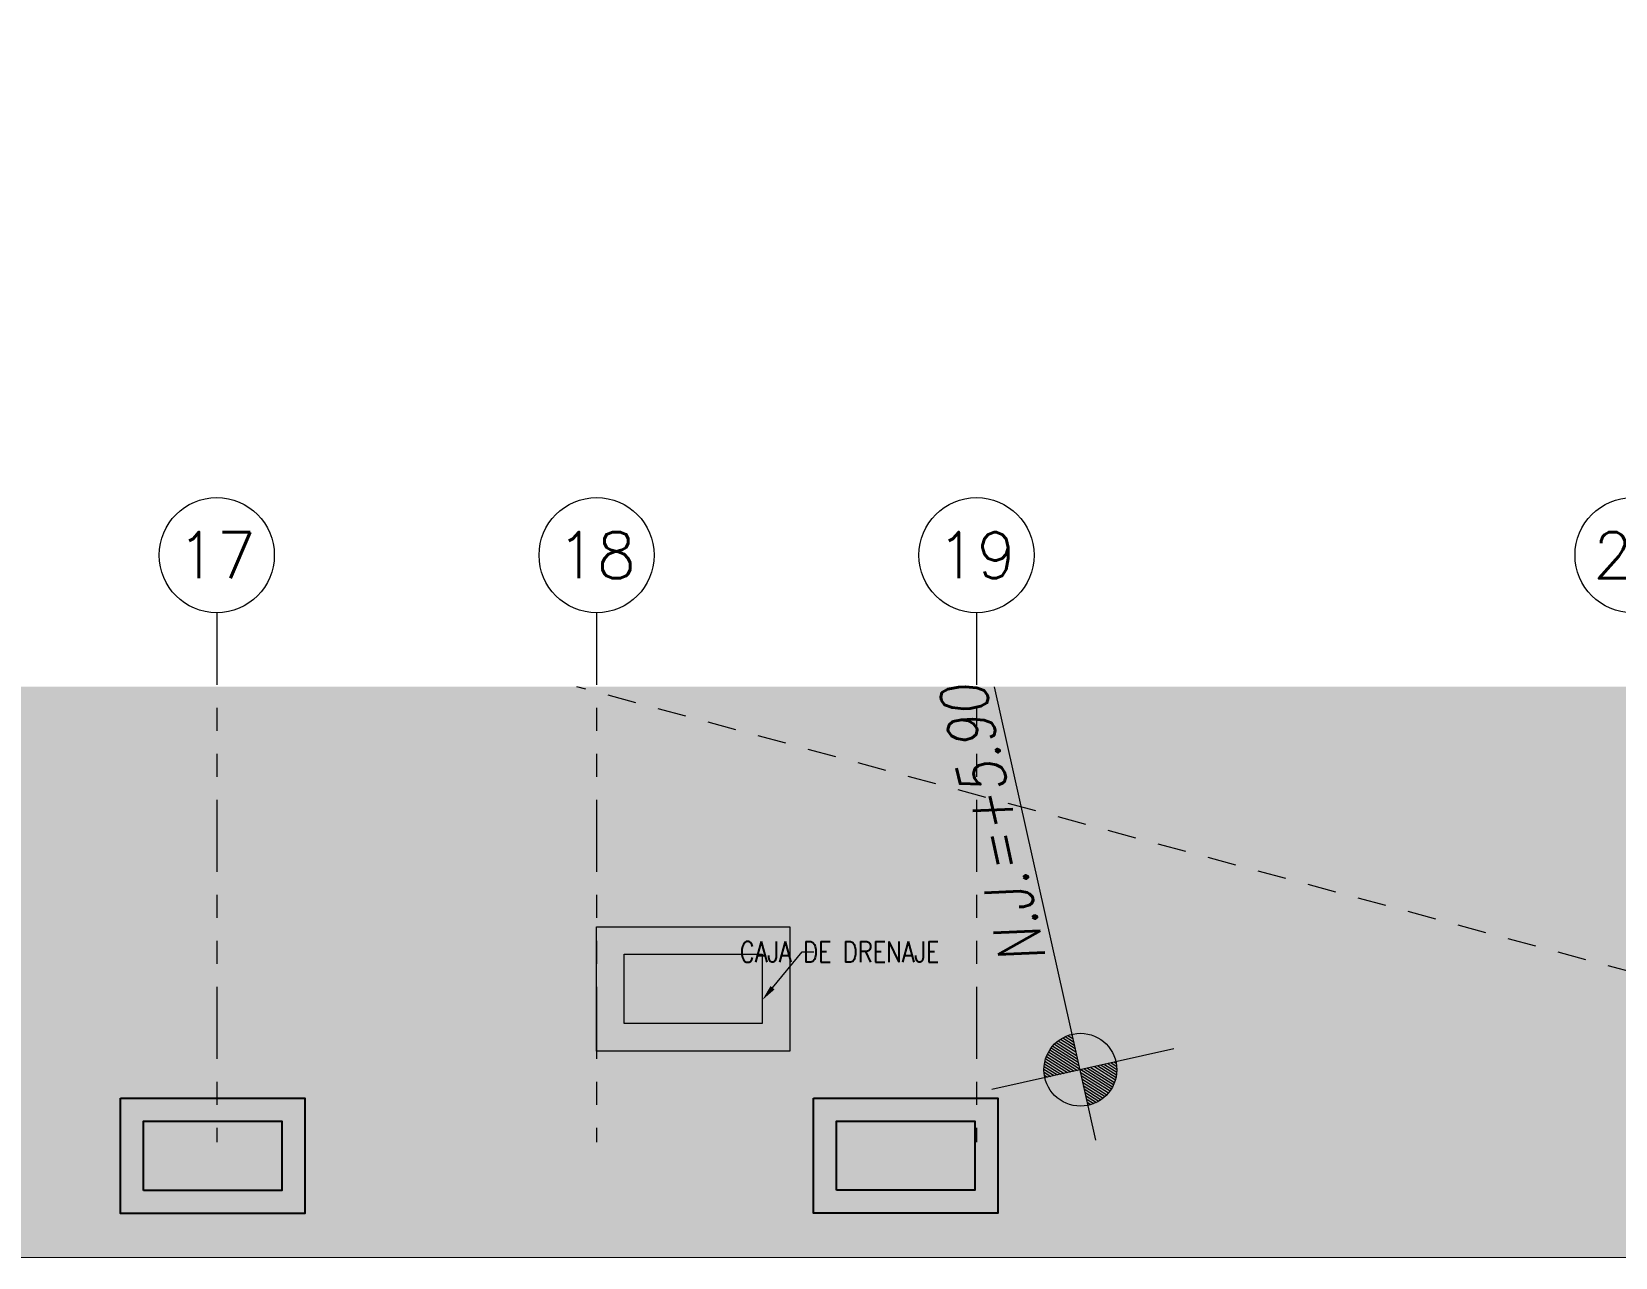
# Model space of a CAD drawing. Header units: millimetres. Extents: x 3738 to 3833, y 1327 to 1657.
# Drawn here: x 3805.64 to 3812.52, y 1495.59 to 1500.91 of the extents above; entities that cross this region are included whole.
import ezdxf
from ezdxf import colors
from ezdxf.entities.mleader import LeaderData, LeaderLine
from ezdxf.enums import TextEntityAlignment as Align
from ezdxf.math import Vec2, Vec3
from ezdxf.xclip import XClip

# ---------------------------------------------------------------- set-up
doc = ezdxf.new("R2010")
doc.units = ezdxf.units.MM
doc.header["$XCLIPFRAME"] = 2
for name, pattern in [('ACAD_ISO07W100', [3, 0, -3]), ('HIDDEN2', [0.1875, 0.125, -0.0625]), ('PHANTOM', [63.5, 31.75, -6.35, 6.35, -6.35, 6.35, -6.35]), ('PHANTOM2', [1.25, 0.625, -0.125, 0.125, -0.125, 0.125, -0.125])]:
    doc.linetypes.add(name, pattern=pattern)
doc.layers.get('0').update_dxf_attribs({"color": 251, "lineweight": 9})
for name, color, linetype, lineweight in [('A-07', 251, 'Continuous', 13), ('A-EJES', 251, 'PHANTOM', 13), ('A-HATCH', 251, 'Continuous', 13), ('A-MURO BAJO', 251, 'Continuous', 13), ('A-MUROS', 251, 'Continuous', 13), ('A-PROYECCIONES', 251, 'HIDDEN2', 13), ('A_30_DispositivosSanit', 251, 'Continuous', 13), ('A_50_TextoIndicaciones', 251, 'Continuous', 13), ('DLP_VERDE', 251, 'Continuous', 13)]:
    doc.layers.add(name, color=color, linetype=linetype, lineweight=lineweight)
doc.styles.add('R80', font='ARIALN.TTF', dxfattribs={"height": 2.03})
doc.styles.add('R80-200', font='romans.shx', dxfattribs={"width": 0.8, "oblique": 10, "height": 0.2})
doc.styles.add('ROMANS', font='romans.shx', dxfattribs={"width": 0.8})
doc.styles.add('TXT_COTAS', font='romans.shx', dxfattribs={"width": 0.8})

# ---------------------------------------------------------------- blocks, each defined once
blk = doc.blocks.new('SIM NIVEL PLANTA')
at = {"linetype": 'Continuous'}
h = blk.add_hatch(dxfattribs=at)
h.set_pattern_fill('_USER', color=0, scale=0.089997, angle=45, style=0, pattern_type=0)
h.set_pattern_definition([(45, (31854.49523, 23864.84028), (-0.06363728001, 0.06363728001), [])])
h.paths.add_polyline_path([(-17.329, 0), (-15.979, 0, 0.409209), (-17.329, 1.327)])
h.paths.add_polyline_path([(-18.679, 0, 0.004279), (-18.679, -0.023, 0.414214), (-17.329, -1.373), (-17.329, 0)])
at = {"color": 0}
for p, q in [((-17.329, -3.577), (-17.329, 3.344)), ((-2, 0), (-20, 0))]:
    blk.add_line(p, q, dxfattribs=at)
at = {"color": 0, "linetype": 'Continuous'}
blk.add_circle((-17.329, -0.023), 1.35, dxfattribs=at)
at = {"color": 0, "style": 'R80'}
blk.add_attdef('N.P.T.+0.00', text='', height=1.8, dxfattribs=at).set_placement((-8.871, 1.774), align=Align.MIDDLE_CENTER)
blk = doc.blocks.new('TRAZO 2')
at = {"layer": 'A-HATCH', "elevation": 0}
blk.add_lwpolyline([(68.4095, 115.279), (68.8785, 117.2164, -0.280641), (68.3478, 117.7678, -0.040066), (67.9082, 121.7903), (65.8625, 121.7506), (66.1115, 118.7252, -0.419049), (64.9353, 116.9932, 0.124006), (61.964, 115.824, -0.177705), (61.1783, 115.6202), (57.0458, 116.5449), (56.685, 114.9348), (59.4105, 114.3257, -0.350662), (60.1918, 113.3492), (60.1917, 113.3367), (62.1875, 113.3177, -0.236345), (63.0431, 114.7239, -0.130381), (65.5524, 115.5218, -0.078531)], format="xyb", close=True, dxfattribs=at)
blk.add_lwpolyline([(65.4118, 121.7422), (67.9075, 121.7887, 0.039771), (68.3478, 117.7678, 0.282301), (68.879, 117.2187), (68.5137, 115.7073, 0.081043), (65.5252, 115.971, 0.130069), (62.8026, 115.1043, 0.239947), (61.7366, 113.322)], format="xyb", dxfattribs=at)
blk = doc.blocks.new('A$C9f73720c')
at = {"layer": 'DLP_VERDE'}
h = blk.add_hatch(dxfattribs=at)
h.set_pattern_fill('AR-SAND', color=256, scale=0.0035, angle=215)
h.set_pattern_definition([(252.5, (-226520.54526, -8188080.01937), (0.1028379063742, -0.1371042579803), [0, -0.135128, 0, -0.15113, 0, -0.1444625]), (222.5, (-226520.54526, -8188080.01937), (0.0150241246165, -0.2957586482646), [0, -0.072898, 0, -0.121793, 0, -0.0466725]), (182.5, (-226520.45568, -8188079.95665), (-0.226491538642, -0.159205150185), [0, -0.04445, 0, -0.16002, 0, -0.208915]), (172.5, (-226520.45568, -8188079.95665), (-0.174160637763, -0.217199849944), [0, -0.022225, 0, -0.104902, 0, -0.120015])])
edge = h.paths.add_edge_path()
edge.add_line((35.9726, 104.175), (35.588, 104.3651))
edge.add_arc((60.7821, 91.9133), 28.1032, 152.02965, 153.69987, ccw=False)
edge.add_arc((34.6211, 105.7683), 1.5005, 333.30085, 437.33451)
edge.add_line((34.9501, 107.2322), (32.5754, 107.7655))
edge.add_line((32.5754, 107.7655), (27.7666, 86.2769))
edge.add_line((27.7666, 86.2769), (29.0887, 85.9809))
edge.add_arc((29.1112, 86.1068), 0.1279, 259.8703, 314.78718)
edge.add_arc((33.5389, 79.979), 7.4337, 97.54143, 125.6974, ccw=False)
edge.add_line((32.5633, 87.3484), (32.6595, 87.3794))
edge.add_line((32.6595, 87.3794), (32.7263, 86.9781))
edge.add_arc((32.4545, 87.851), 0.9142, 287.2995, 368.03295)
edge.add_arc((60.7821, 91.9133), 27.7032, 178.32785, 188.16498, ccw=False)
edge.add_arc((60.7821, 91.9133), 27.7032, 159.2502, 178.32786, ccw=False)
edge.add_arc((55.4916, 93.9562), 22.0321, 152.36653, 159.34385, ccw=False)
at = {"layer": 'A-MURO BAJO', "elevation": 0}
blk.add_lwpolyline([(32.7263, 86.9781, 0.367599), (33.3597, 87.9788, -0.04244), (33.0907, 92.7217, -0.083435), (34.8758, 101.7282, -0.030454), (35.9726, 104.175), (35.588, 104.3651, -0.007288), (35.9616, 105.0941, 0.487917), (34.9501, 107.2322), (32.5764, 107.7653), (27.7666, 86.2769), (29.0887, 85.9809, 0.244314), (29.2013, 86.016, -0.126894), (32.6626, 87.3609), (32.7263, 86.9781)], format="xyb", dxfattribs=at)
at = {"layer": 'A-PROYECCIONES'}
blk.add_line((27.9525, 87.1063, 0), (53.4443, 135.5564, 0), dxfattribs=at)
at = {"rotation": 0.00873130886672623}
blk.add_blockref('TRAZO 2', (-32.2017, -30.593, 0), dxfattribs=at)
at = {"layer": 'A_50_TextoIndicaciones'}
ref = blk.add_blockref('SIM NIVEL PLANTA', (32.3013, 93.7366, 0), dxfattribs=dict(at, xscale=0.1171875000000001, yscale=0.1171875000000001, zscale=0.1171875000000001))
ref.add_attrib('N.P.T.+0.00', 'N.J.=+5.90', dxfattribs={"layer": '0', "height": 0.2, "rotation": 0, "style": 'R80-200', "oblique": 10, "width": 0.8}).set_placement((31.3912, 93.9728, 0), align=Align.TOP_CENTER)
blk = doc.blocks.new('Ejes_Torre C 1var')
at = {"layer": 'A-EJES', "linetype": 'PHANTOM2', "ltscale": 0.5}
for points in [[(37.975, 16.65), (37.975, 14.35)], [(39.625, 16.65), (39.625, 14.35)], [(41.275, 16.65), (41.275, 14.35)]]:
    blk.add_lwpolyline(points, dxfattribs=at)
at = {"layer": 'A-EJES', "linetype": 'Continuous'}
for centre in [(37.975, 16.9), (39.625, 16.9), (41.275, 16.9), (44.125, 16.9)]:
    blk.add_circle(centre, 0.25, dxfattribs=at)
at = {"layer": 'A-EJES', "linetype": 'Continuous', "style": 'ROMANS'}
for s, p in [('17', (37.975, 16.9)), ('18', (39.625, 16.9)), ('19', (41.275, 16.9)), ('20', (44.125, 16.9))]:
    blk.add_text(s, height=0.2, dxfattribs=at).set_placement(p, align=Align.MIDDLE_CENTER)
blk = doc.blocks.new('is-des-tf_28.02.2025')
at = {"layer": 'A_30_DispositivosSanit', "lineweight": 25, "elevation": 0}
for points in [[(-6.4926, 11.1411), (-5.6926, 11.1411), (-5.6926, 10.6411), (-6.4926, 10.6411)], [(-3.4824, 11.1413), (-2.6824, 11.1413), (-2.6824, 10.6413), (-3.4824, 10.6413)], [(-6.3926, 10.7411), (-6.3926, 11.0411), (-5.7926, 11.0411), (-5.7926, 10.7411)], [(-3.3824, 10.7412), (-3.3824, 11.0412), (-2.7824, 11.0412), (-2.7824, 10.7412)]]:
    blk.add_lwpolyline(points, close=True, dxfattribs=at)
blk = doc.blocks.new('IS-pluviales_26.03.2025')
at = {"layer": 'A_30_DispositivosSanit', "elevation": 0}
for points in [[(-9.0745, 0.9458), (-9.0745, 1.4858), (-8.2345, 1.4858), (-8.2345, 0.9458)], [(-8.9545, 1.0658), (-8.9545, 1.3658), (-8.3545, 1.3658), (-8.3545, 1.0658)]]:
    blk.add_lwpolyline(points, close=True, dxfattribs=at)
at = {"layer": 'A_50_TextoIndicaciones'}
ml = blk.add_multileader_mtext('Standard', dxfattribs=at)
ml.set_content('\\pxsm1,t16;CAJA DE DRENAJE', color=256, style='TXT_COTAS')
ml.set_leader_properties(color=7)
ml.build(insert=Vec2(0, 0))
ml.multileader.update_dxf_attribs({"dogleg_length": 0.05, "arrow_head_size": 0.07})
ctx = ml.context
ctx.base_point, ctx.char_height, ctx.arrow_head_size, ctx.landing_gap_size, ctx.plane_origin = Vec3(-8.1307, 1.3761, 0), 0.09, 0.07, 0.1, Vec3(-7.3996, 2.0179, 0)
ctx.text_align_type = 2
notes = []
notes.append((ctx, [(1, (1, 1, 0), (-8.1807, 1.3761, 0), (1, 0), 0.05, [(0, [(-8.3545, 1.1669, 0)], 0, [])])]))
ctx.mtext.insert, ctx.mtext.width, ctx.mtext.defined_height, ctx.mtext.alignment, ctx.mtext.flow_direction = Vec3(-7.585, 1.4211, 0), 0.872823, 0.8046, 3, 5
for ctx, leaders in notes:
    for number, flags, end, landing, length, lines in leaders:
        leader = LeaderData()
        leader.index, (leader.has_last_leader_line, leader.has_dogleg_vector, leader.attachment_direction) = number, flags
        leader.last_leader_point, leader.dogleg_vector, leader.dogleg_length = Vec3(end), Vec3(landing), length
        for number, points, colour, breaks in lines:
            line = LeaderLine()
            line.index, line.vertices, line.color, line.breaks = number, Vec3.list(points), colors.encode_raw_color(colour), breaks
            leader.lines.append(line)
        ctx.leaders.append(leader)

msp = doc.modelspace()

# ---------------------------------------------------------------- block references
at = {"color": 7, "linetype": 'ACAD_ISO07W100', "ltscale": 5, "true_color": 0xffffff}
ref = msp.add_blockref('A$C9f73720c', (3908.2809, 1487.3354), dxfattribs=dict(at, rotation=102.6156181418625))
XClip(ref).set_block_clipping_path([(22.1542253106, 140.4101169162), (10.3600901397, 87.7136669306), (29.6608346476, 83.3939150368), (41.4549698184, 136.0903650224)])

# ---------------------------------------------------------------- next in the draw order: block references
at = {"layer": 'A-07'}
msp.add_blockref('is-des-tf_28.02.2025', (3812.5221, 1485.1379), dxfattribs=at)
at = {"layer": 'A-MUROS', "color": 3}
msp.add_blockref('Ejes_Torre C 1var', (3768.4721, 1481.7379), dxfattribs=at)
at = {"layer": 'A_30_DispositivosSanit'}
msp.add_blockref('IS-pluviales_26.03.2025', (3817.1711, 1495.5383, 0), dxfattribs=at)

doc.saveas('drawing.dxf')
